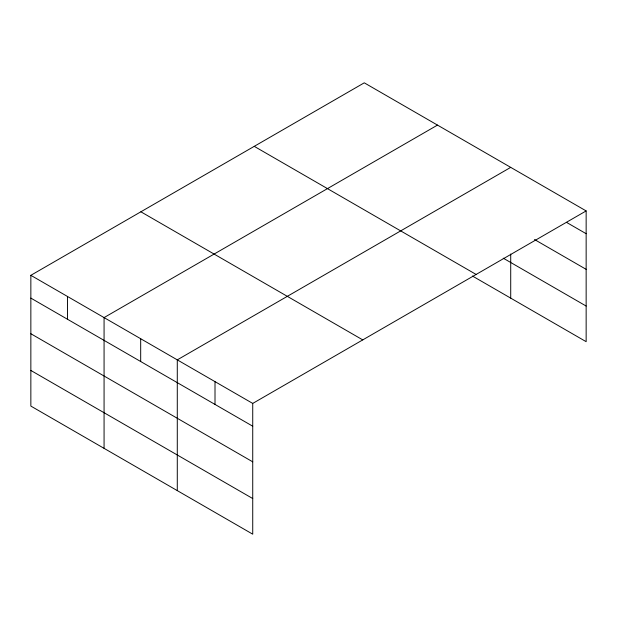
<?xml version="1.0" encoding="UTF-8"?>
<svg xmlns="http://www.w3.org/2000/svg" width="617" height="617" viewBox="0 0 617 617"><rect width="100%" height="100%" fill="white"/><g stroke="black" fill="none" stroke-linecap="round" stroke-linejoin="round"><path stroke-width="0.93" d="M586.15 210.921L364.269 82.825L30.85 275.321L30.85 406.079L252.731 534.175L252.731 403.418L586.15 210.921L586.15 341.679L472.437 276.03M437.492 125.097L104.072 317.593L104.072 448.351M510.714 167.369L177.287 359.865L177.287 490.623M566.468 222.344L586.15 233.704M534.492 239.512L586.15 269.336M503.225 258.168L586.15 306.047M254.243 146.345L476.123 274.449M140.877 211.793L362.757 339.898M30.85 275.321L252.731 403.418M30.85 298.104L252.731 426.208M30.85 333.735L252.731 461.84M30.85 370.447L252.731 498.544M510.714 254.027L510.714 298.127M215.009 381.645L215.009 404.428M140.684 338.733L140.684 361.516M67.461 296.453L67.461 319.244"/></g></svg>
